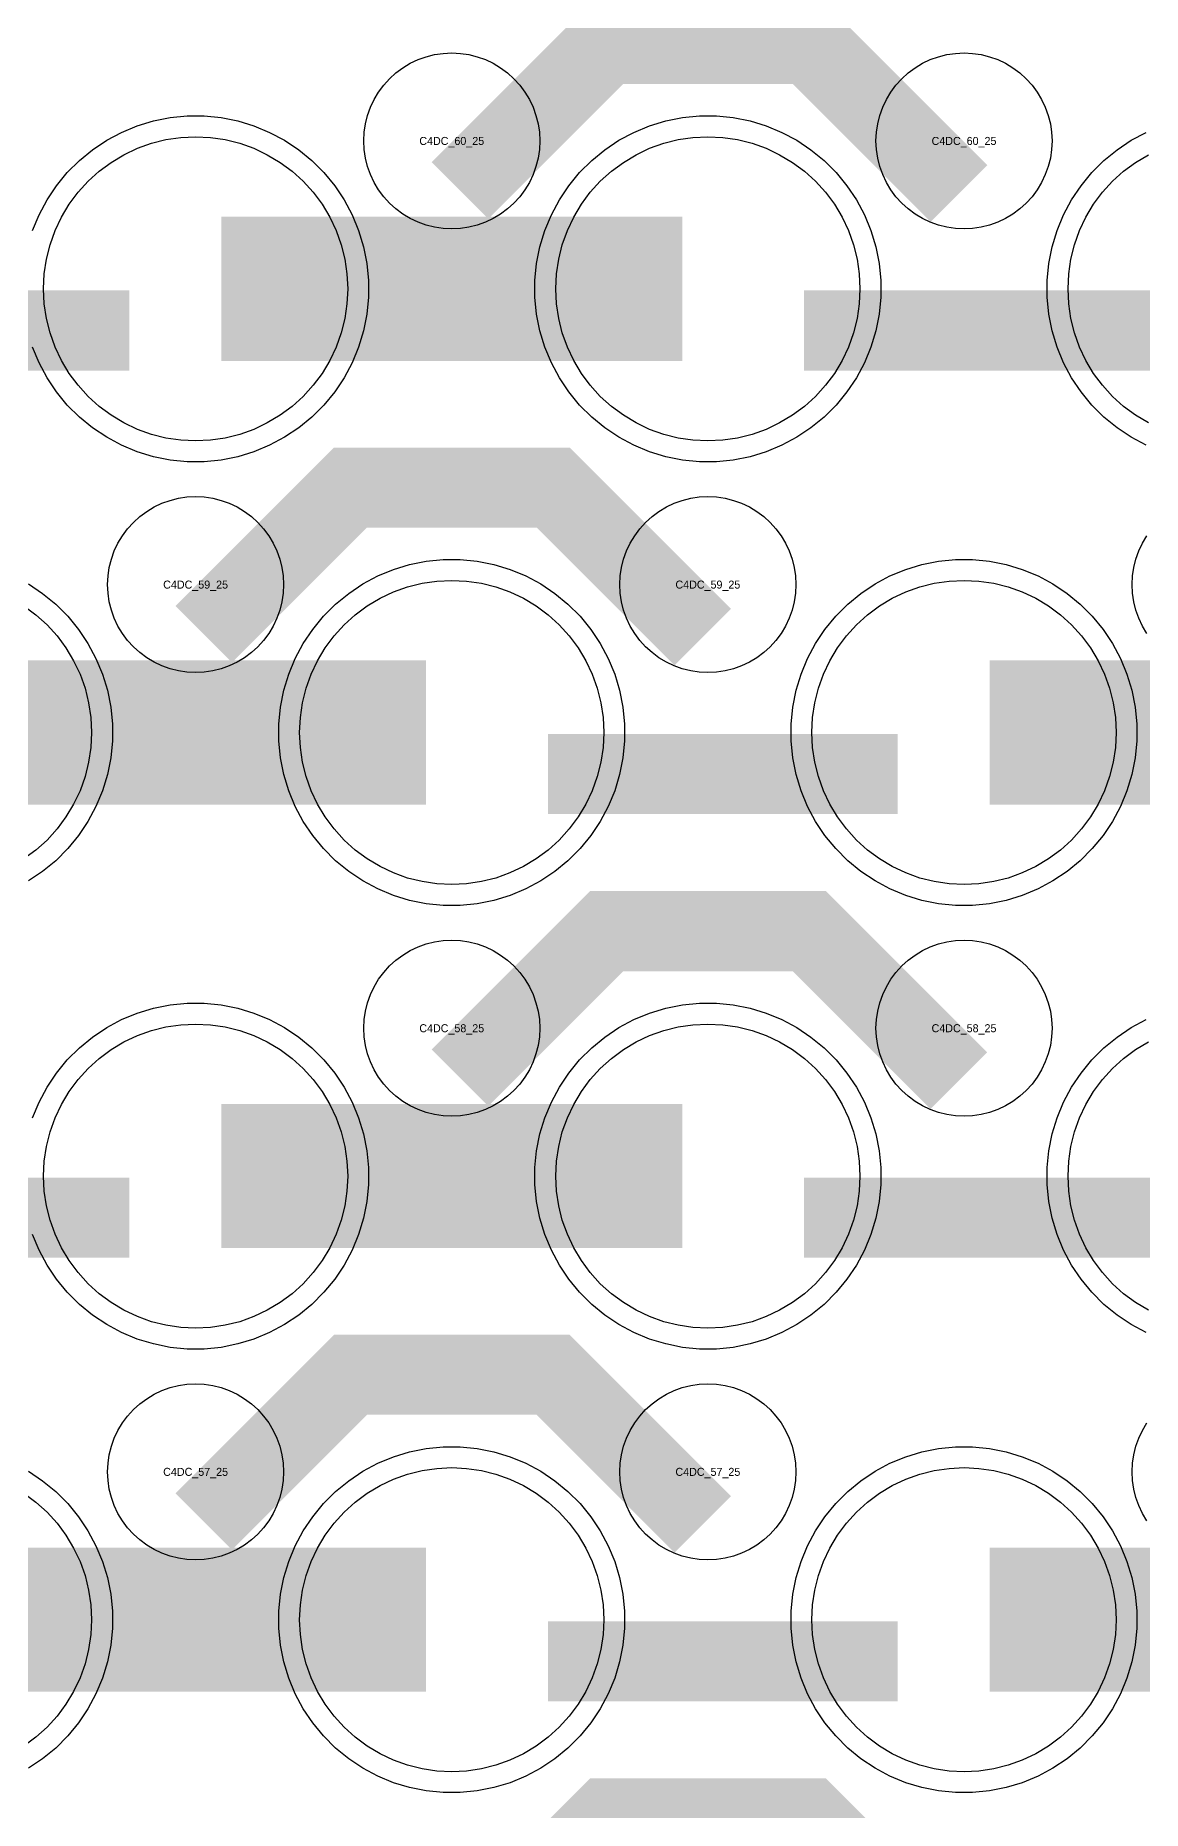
# Model space of a CAD drawing. Extents: x -11880 to 11880, y -14992 to 14992.
# Drawn here: x -4050 to -3704, y -7001 to -6447 of the extents above; entities that cross this region are included whole.
import ezdxf
from ezdxf.enums import TextEntityAlignment as Align

# ---------------------------------------------------------------- set-up
doc = ezdxf.new("R2010")
doc.units = 0
doc.header["$MEASUREMENT"] = 0
for name, color, linetype in [('GDS_775_DT_237', 138, 'CONTINUOUS'), ('RDL1_FS', 34, 'CONTINUOUS'), ('RDL_BS', 160, 'CONTINUOUS')]:
    doc.layers.add(name, color=color, linetype=linetype)

msp = doc.modelspace()

# ---------------------------------------------------------------- linework, layer by layer
at = {"layer": 'RDL1_FS', "color": 240, "true_color": 0xed1f24}
for points in [[(-4000, -6573.229), (-4004.657, -6573), (-4009.268, -6572.316), (-4013.791, -6571.184), (-4018.181, -6569.612), (-4022.395, -6567.62), (-4026.395, -6565.222), (-4030.14, -6562.444), (-4033.594, -6559.314), (-4036.724, -6555.86), (-4039.502, -6552.115), (-4041.9, -6548.115), (-4043.892, -6543.901), (-4045.464, -6539.511), (-4046.596, -6534.988), (-4047.28, -6530.377), (-4047.509, -6525.72), (-4047.28, -6521.063), (-4046.596, -6516.452), (-4045.464, -6511.929), (-4043.892, -6507.539), (-4041.9, -6503.325), (-4039.502, -6499.325), (-4036.724, -6495.58), (-4033.594, -6492.126), (-4030.14, -6488.996), (-4026.395, -6486.218), (-4022.395, -6483.82), (-4018.181, -6481.828), (-4013.791, -6480.256), (-4009.268, -6479.124), (-4004.657, -6478.44), (-4000, -6478.211), (-3995.343, -6478.44), (-3990.732, -6479.124), (-3986.209, -6480.256), (-3981.819, -6481.828), (-3977.605, -6483.82), (-3973.605, -6486.218), (-3969.86, -6488.996), (-3966.406, -6492.126), (-3963.276, -6495.58), (-3960.498, -6499.325), (-3958.1, -6503.325), (-3956.108, -6507.539), (-3954.536, -6511.929), (-3953.404, -6516.452), (-3952.72, -6521.063), (-3952.491, -6525.72), (-3952.72, -6530.377), (-3953.404, -6534.988), (-3954.536, -6539.511), (-3956.108, -6543.901), (-3958.1, -6548.115), (-3960.498, -6552.115), (-3963.276, -6555.86), (-3966.406, -6559.314), (-3969.86, -6562.444), (-3973.605, -6565.222), (-3977.605, -6567.62), (-3981.819, -6569.612), (-3986.209, -6571.184), (-3990.732, -6572.316), (-3995.343, -6573)], [(-3840, -6573.229), (-3844.657, -6573), (-3849.268, -6572.316), (-3853.791, -6571.184), (-3858.181, -6569.612), (-3862.395, -6567.62), (-3866.395, -6565.222), (-3870.14, -6562.444), (-3873.594, -6559.314), (-3876.724, -6555.86), (-3879.502, -6552.115), (-3881.9, -6548.115), (-3883.892, -6543.901), (-3885.464, -6539.511), (-3886.596, -6534.988), (-3887.28, -6530.377), (-3887.509, -6525.72), (-3887.28, -6521.063), (-3886.596, -6516.452), (-3885.464, -6511.929), (-3883.892, -6507.539), (-3881.9, -6503.325), (-3879.502, -6499.325), (-3876.724, -6495.58), (-3873.594, -6492.126), (-3870.14, -6488.996), (-3866.395, -6486.218), (-3862.395, -6483.82), (-3858.181, -6481.828), (-3853.791, -6480.256), (-3849.268, -6479.124), (-3844.657, -6478.44), (-3840, -6478.211), (-3835.343, -6478.44), (-3830.732, -6479.124), (-3826.209, -6480.256), (-3821.819, -6481.828), (-3817.605, -6483.82), (-3813.605, -6486.218), (-3809.86, -6488.996), (-3806.406, -6492.126), (-3803.276, -6495.58), (-3800.498, -6499.325), (-3798.1, -6503.325), (-3796.108, -6507.539), (-3794.536, -6511.929), (-3793.404, -6516.452), (-3792.72, -6521.063), (-3792.491, -6525.72), (-3792.72, -6530.377), (-3793.404, -6534.988), (-3794.536, -6539.511), (-3796.108, -6543.901), (-3798.1, -6548.115), (-3800.498, -6552.115), (-3803.276, -6555.86), (-3806.406, -6559.314), (-3809.86, -6562.444), (-3813.605, -6565.222), (-3817.605, -6567.62), (-3821.819, -6569.612), (-3826.209, -6571.184), (-3830.732, -6572.316), (-3835.343, -6573)], [(-3920, -6711.794), (-3924.657, -6711.565), (-3929.268, -6710.881), (-3933.791, -6709.749), (-3938.181, -6708.177), (-3942.395, -6706.185), (-3946.395, -6703.787), (-3950.14, -6701.009), (-3953.594, -6697.879), (-3956.724, -6694.425), (-3959.502, -6690.68), (-3961.9, -6686.68), (-3963.892, -6682.466), (-3965.464, -6678.076), (-3966.596, -6673.553), (-3967.28, -6668.942), (-3967.509, -6664.285), (-3967.28, -6659.628), (-3966.596, -6655.017), (-3965.464, -6650.494), (-3963.892, -6646.104), (-3961.9, -6641.89), (-3959.502, -6637.89), (-3956.724, -6634.145), (-3953.594, -6630.691), (-3950.14, -6627.561), (-3946.395, -6624.783), (-3942.395, -6622.385), (-3938.181, -6620.393), (-3933.791, -6618.821), (-3929.268, -6617.689), (-3924.657, -6617.005), (-3920, -6616.776), (-3915.343, -6617.005), (-3910.732, -6617.689), (-3906.209, -6618.821), (-3901.819, -6620.393), (-3897.605, -6622.385), (-3893.605, -6624.783), (-3889.86, -6627.561), (-3886.406, -6630.691), (-3883.276, -6634.145), (-3880.498, -6637.89), (-3878.1, -6641.89), (-3876.108, -6646.104), (-3874.536, -6650.494), (-3873.404, -6655.017), (-3872.72, -6659.628), (-3872.491, -6664.285), (-3872.72, -6668.942), (-3873.404, -6673.553), (-3874.536, -6678.076), (-3876.108, -6682.466), (-3878.1, -6686.68), (-3880.498, -6690.68), (-3883.276, -6694.425), (-3886.406, -6697.879), (-3889.86, -6701.009), (-3893.605, -6703.787), (-3897.605, -6706.185), (-3901.819, -6708.177), (-3906.209, -6709.749), (-3910.732, -6710.881), (-3915.343, -6711.565)], [(-3760, -6711.794), (-3764.657, -6711.565), (-3769.268, -6710.881), (-3773.791, -6709.749), (-3778.181, -6708.177), (-3782.395, -6706.185), (-3786.395, -6703.787), (-3790.14, -6701.009), (-3793.594, -6697.879), (-3796.724, -6694.425), (-3799.502, -6690.68), (-3801.9, -6686.68), (-3803.892, -6682.466), (-3805.464, -6678.076), (-3806.596, -6673.553), (-3807.28, -6668.942), (-3807.509, -6664.285), (-3807.28, -6659.628), (-3806.596, -6655.017), (-3805.464, -6650.494), (-3803.892, -6646.104), (-3801.9, -6641.89), (-3799.502, -6637.89), (-3796.724, -6634.145), (-3793.594, -6630.691), (-3790.14, -6627.561), (-3786.395, -6624.783), (-3782.395, -6622.385), (-3778.181, -6620.393), (-3773.791, -6618.821), (-3769.268, -6617.689), (-3764.657, -6617.005), (-3760, -6616.776), (-3755.343, -6617.005), (-3750.732, -6617.689), (-3746.209, -6618.821), (-3741.819, -6620.393), (-3737.605, -6622.385), (-3733.605, -6624.783), (-3729.86, -6627.561), (-3726.406, -6630.691), (-3723.276, -6634.145), (-3720.498, -6637.89), (-3718.1, -6641.89), (-3716.108, -6646.104), (-3714.536, -6650.494), (-3713.404, -6655.017), (-3712.72, -6659.628), (-3712.491, -6664.285), (-3712.72, -6668.942), (-3713.404, -6673.553), (-3714.536, -6678.076), (-3716.108, -6682.466), (-3718.1, -6686.68), (-3720.498, -6690.68), (-3723.276, -6694.425), (-3726.406, -6697.879), (-3729.86, -6701.009), (-3733.605, -6703.787), (-3737.605, -6706.185), (-3741.819, -6708.177), (-3746.209, -6709.749), (-3750.732, -6710.881), (-3755.343, -6711.565)]]:
    msp.add_lwpolyline(points, close=True, dxfattribs=at)
for points in [[(-3702.395, -6567.62), (-3706.395, -6565.222), (-3710.14, -6562.444), (-3713.594, -6559.314), (-3716.724, -6555.86), (-3719.502, -6552.115), (-3721.9, -6548.115), (-3723.892, -6543.901), (-3725.464, -6539.511), (-3726.596, -6534.988), (-3727.28, -6530.377), (-3727.509, -6525.72), (-3727.28, -6521.063), (-3726.596, -6516.452), (-3725.464, -6511.929), (-3723.892, -6507.539), (-3721.9, -6503.325), (-3719.502, -6499.325), (-3716.724, -6495.58), (-3713.594, -6492.126), (-3710.14, -6488.996), (-3706.395, -6486.218), (-3702.395, -6483.82)], [(-4053.605, -6624.783), (-4049.86, -6627.561), (-4046.406, -6630.691), (-4043.276, -6634.145), (-4040.498, -6637.89), (-4038.1, -6641.89), (-4036.108, -6646.104), (-4034.536, -6650.494), (-4033.404, -6655.017), (-4032.72, -6659.628), (-4032.491, -6664.285), (-4032.72, -6668.942), (-4033.404, -6673.553), (-4034.536, -6678.076), (-4036.108, -6682.466), (-4038.1, -6686.68), (-4040.498, -6690.68), (-4043.276, -6694.425), (-4046.406, -6697.879), (-4049.86, -6701.009), (-4053.605, -6703.787)]]:
    msp.add_lwpolyline(points, dxfattribs=at)
for points in [[(-3991.998, -6525.72, 45, 45, 0), (-3919.998, -6525.72, 45, 45, 0)], [(-3919.998, -6525.72, 45, 45, 0), (-3847.998, -6525.72, 45, 45, 0)], [(-4071.998, -6664.285, 45, 45, 0), (-3999.998, -6664.285, 45, 45, 0)], [(-3999.998, -6664.285, 45, 45, 0), (-3927.998, -6664.285, 45, 45, 0)], [(-3751.998, -6664.285, 45, 45, 0), (-3679.998, -6664.285, 45, 45, 0)]]:
    msp.add_lwpolyline(points, format="xyseb", dxfattribs=at)
at = {"layer": 'RDL1_FS'}
for points in [[(-4000, -6850.359), (-4004.657, -6850.13), (-4009.268, -6849.446), (-4013.791, -6848.314), (-4018.181, -6846.742), (-4022.395, -6844.75), (-4026.395, -6842.352), (-4030.14, -6839.574), (-4033.594, -6836.444), (-4036.724, -6832.99), (-4039.502, -6829.245), (-4041.9, -6825.245), (-4043.892, -6821.031), (-4045.464, -6816.641), (-4046.596, -6812.118), (-4047.28, -6807.507), (-4047.509, -6802.85), (-4047.28, -6798.193), (-4046.596, -6793.582), (-4045.464, -6789.059), (-4043.892, -6784.669), (-4041.9, -6780.455), (-4039.502, -6776.455), (-4036.724, -6772.71), (-4033.594, -6769.256), (-4030.14, -6766.126), (-4026.395, -6763.348), (-4022.395, -6760.95), (-4018.181, -6758.958), (-4013.791, -6757.386), (-4009.268, -6756.254), (-4004.657, -6755.57), (-4000, -6755.341), (-3995.343, -6755.57), (-3990.732, -6756.254), (-3986.209, -6757.386), (-3981.819, -6758.958), (-3977.605, -6760.95), (-3973.605, -6763.348), (-3969.86, -6766.126), (-3966.406, -6769.256), (-3963.276, -6772.71), (-3960.498, -6776.455), (-3958.1, -6780.455), (-3956.108, -6784.669), (-3954.536, -6789.059), (-3953.404, -6793.582), (-3952.72, -6798.193), (-3952.491, -6802.85), (-3952.72, -6807.507), (-3953.404, -6812.118), (-3954.536, -6816.641), (-3956.108, -6821.031), (-3958.1, -6825.245), (-3960.498, -6829.245), (-3963.276, -6832.99), (-3966.406, -6836.444), (-3969.86, -6839.574), (-3973.605, -6842.352), (-3977.605, -6844.75), (-3981.819, -6846.742), (-3986.209, -6848.314), (-3990.732, -6849.446), (-3995.343, -6850.13)], [(-3840, -6850.359), (-3844.657, -6850.13), (-3849.268, -6849.446), (-3853.791, -6848.314), (-3858.181, -6846.742), (-3862.395, -6844.75), (-3866.395, -6842.352), (-3870.14, -6839.574), (-3873.594, -6836.444), (-3876.724, -6832.99), (-3879.502, -6829.245), (-3881.9, -6825.245), (-3883.892, -6821.031), (-3885.464, -6816.641), (-3886.596, -6812.118), (-3887.28, -6807.507), (-3887.509, -6802.85), (-3887.28, -6798.193), (-3886.596, -6793.582), (-3885.464, -6789.059), (-3883.892, -6784.669), (-3881.9, -6780.455), (-3879.502, -6776.455), (-3876.724, -6772.71), (-3873.594, -6769.256), (-3870.14, -6766.126), (-3866.395, -6763.348), (-3862.395, -6760.95), (-3858.181, -6758.958), (-3853.791, -6757.386), (-3849.268, -6756.254), (-3844.657, -6755.57), (-3840, -6755.341), (-3835.343, -6755.57), (-3830.732, -6756.254), (-3826.209, -6757.386), (-3821.819, -6758.958), (-3817.605, -6760.95), (-3813.605, -6763.348), (-3809.86, -6766.126), (-3806.406, -6769.256), (-3803.276, -6772.71), (-3800.498, -6776.455), (-3798.1, -6780.455), (-3796.108, -6784.669), (-3794.536, -6789.059), (-3793.404, -6793.582), (-3792.72, -6798.193), (-3792.491, -6802.85), (-3792.72, -6807.507), (-3793.404, -6812.118), (-3794.536, -6816.641), (-3796.108, -6821.031), (-3798.1, -6825.245), (-3800.498, -6829.245), (-3803.276, -6832.99), (-3806.406, -6836.444), (-3809.86, -6839.574), (-3813.605, -6842.352), (-3817.605, -6844.75), (-3821.819, -6846.742), (-3826.209, -6848.314), (-3830.732, -6849.446), (-3835.343, -6850.13)], [(-3920, -6988.919), (-3924.657, -6988.69), (-3929.268, -6988.006), (-3933.791, -6986.874), (-3938.181, -6985.302), (-3942.395, -6983.31), (-3946.395, -6980.912), (-3950.14, -6978.134), (-3953.594, -6975.004), (-3956.724, -6971.55), (-3959.502, -6967.805), (-3961.9, -6963.805), (-3963.892, -6959.591), (-3965.464, -6955.201), (-3966.596, -6950.678), (-3967.28, -6946.067), (-3967.509, -6941.41), (-3967.28, -6936.753), (-3966.596, -6932.142), (-3965.464, -6927.619), (-3963.892, -6923.229), (-3961.9, -6919.015), (-3959.502, -6915.015), (-3956.724, -6911.27), (-3953.594, -6907.816), (-3950.14, -6904.686), (-3946.395, -6901.908), (-3942.395, -6899.51), (-3938.181, -6897.518), (-3933.791, -6895.946), (-3929.268, -6894.814), (-3924.657, -6894.13), (-3920, -6893.901), (-3915.343, -6894.13), (-3910.732, -6894.814), (-3906.209, -6895.946), (-3901.819, -6897.518), (-3897.605, -6899.51), (-3893.605, -6901.908), (-3889.86, -6904.686), (-3886.406, -6907.816), (-3883.276, -6911.27), (-3880.498, -6915.015), (-3878.1, -6919.015), (-3876.108, -6923.229), (-3874.536, -6927.619), (-3873.404, -6932.142), (-3872.72, -6936.753), (-3872.491, -6941.41), (-3872.72, -6946.067), (-3873.404, -6950.678), (-3874.536, -6955.201), (-3876.108, -6959.591), (-3878.1, -6963.805), (-3880.498, -6967.805), (-3883.276, -6971.55), (-3886.406, -6975.004), (-3889.86, -6978.134), (-3893.605, -6980.912), (-3897.605, -6983.31), (-3901.819, -6985.302), (-3906.209, -6986.874), (-3910.732, -6988.006), (-3915.343, -6988.69)], [(-3760, -6988.919), (-3764.657, -6988.69), (-3769.268, -6988.006), (-3773.791, -6986.874), (-3778.181, -6985.302), (-3782.395, -6983.31), (-3786.395, -6980.912), (-3790.14, -6978.134), (-3793.594, -6975.004), (-3796.724, -6971.55), (-3799.502, -6967.805), (-3801.9, -6963.805), (-3803.892, -6959.591), (-3805.464, -6955.201), (-3806.596, -6950.678), (-3807.28, -6946.067), (-3807.509, -6941.41), (-3807.28, -6936.753), (-3806.596, -6932.142), (-3805.464, -6927.619), (-3803.892, -6923.229), (-3801.9, -6919.015), (-3799.502, -6915.015), (-3796.724, -6911.27), (-3793.594, -6907.816), (-3790.14, -6904.686), (-3786.395, -6901.908), (-3782.395, -6899.51), (-3778.181, -6897.518), (-3773.791, -6895.946), (-3769.268, -6894.814), (-3764.657, -6894.13), (-3760, -6893.901), (-3755.343, -6894.13), (-3750.732, -6894.814), (-3746.209, -6895.946), (-3741.819, -6897.518), (-3737.605, -6899.51), (-3733.605, -6901.908), (-3729.86, -6904.686), (-3726.406, -6907.816), (-3723.276, -6911.27), (-3720.498, -6915.015), (-3718.1, -6919.015), (-3716.108, -6923.229), (-3714.536, -6927.619), (-3713.404, -6932.142), (-3712.72, -6936.753), (-3712.491, -6941.41), (-3712.72, -6946.067), (-3713.404, -6950.678), (-3714.536, -6955.201), (-3716.108, -6959.591), (-3718.1, -6963.805), (-3720.498, -6967.805), (-3723.276, -6971.55), (-3726.406, -6975.004), (-3729.86, -6978.134), (-3733.605, -6980.912), (-3737.605, -6983.31), (-3741.819, -6985.302), (-3746.209, -6986.874), (-3750.732, -6988.006), (-3755.343, -6988.69)]]:
    msp.add_lwpolyline(points, close=True, dxfattribs=at)
for points in [[(-3702.395, -6844.75), (-3706.395, -6842.352), (-3710.14, -6839.574), (-3713.594, -6836.444), (-3716.724, -6832.99), (-3719.502, -6829.245), (-3721.9, -6825.245), (-3723.892, -6821.031), (-3725.464, -6816.641), (-3726.596, -6812.118), (-3727.28, -6807.507), (-3727.509, -6802.85), (-3727.28, -6798.193), (-3726.596, -6793.582), (-3725.464, -6789.059), (-3723.892, -6784.669), (-3721.9, -6780.455), (-3719.502, -6776.455), (-3716.724, -6772.71), (-3713.594, -6769.256), (-3710.14, -6766.126), (-3706.395, -6763.348), (-3702.395, -6760.95)], [(-4053.605, -6901.908), (-4049.86, -6904.686), (-4046.406, -6907.816), (-4043.276, -6911.27), (-4040.498, -6915.015), (-4038.1, -6919.015), (-4036.108, -6923.229), (-4034.536, -6927.619), (-4033.404, -6932.142), (-4032.72, -6936.753), (-4032.491, -6941.41), (-4032.72, -6946.067), (-4033.404, -6950.678), (-4034.536, -6955.201), (-4036.108, -6959.591), (-4038.1, -6963.805), (-4040.498, -6967.805), (-4043.276, -6971.55), (-4046.406, -6975.004), (-4049.86, -6978.134), (-4053.605, -6980.912)]]:
    msp.add_lwpolyline(points, dxfattribs=at)
for points in [[(-3991.998, -6802.85, 45, 45, 0), (-3919.998, -6802.85, 45, 45, 0)], [(-3919.998, -6802.85, 45, 45, 0), (-3847.998, -6802.85, 45, 45, 0)], [(-4071.998, -6941.41, 45, 45, 0), (-3999.998, -6941.41, 45, 45, 0)], [(-3999.998, -6941.41, 45, 45, 0), (-3927.998, -6941.41, 45, 45, 0)], [(-3751.998, -6941.41, 45, 45, 0), (-3679.998, -6941.41, 45, 45, 0)]]:
    msp.add_lwpolyline(points, format="xyseb", dxfattribs=at)
at = {"layer": 'RDL_BS'}
for points in [[(-3917.438, -6495.034, 25, 25, 0), (-3871.623, -6449.219, 25, 25, 0), (-3838.07, -6449.219, 25, 25, 0)], [(-3761.599, -6495.933, 25, 25, 0), (-3808.313, -6449.219, 25, 25, 0), (-3838.071, -6449.219, 25, 25, 0)], [(-3997.438, -6633.599, 25, 25, 0), (-3951.623, -6587.784, 25, 25, 0), (-3918.07, -6587.784, 25, 25, 0)], [(-3841.599, -6634.498, 25, 25, 0), (-3888.313, -6587.784, 25, 25, 0), (-3918.071, -6587.784, 25, 25, 0)], [(-3917.438, -6772.164, 25, 25, 0), (-3871.623, -6726.349, 25, 25, 0), (-3838.07, -6726.349, 25, 25, 0)], [(-3761.599, -6773.063, 25, 25, 0), (-3808.313, -6726.349, 25, 25, 0), (-3838.071, -6726.349, 25, 25, 0)], [(-4129.984, -6815.863, 25, 25, 0), (-4020.719, -6815.863, 25, 25, 0)], [(-3809.984, -6815.863, 25, 25, 0), (-3700.719, -6815.863, 25, 25, 0)], [(-3997.438, -6910.724, 25, 25, 0), (-3951.623, -6864.909, 25, 25, 0), (-3918.07, -6864.909, 25, 25, 0)], [(-3841.599, -6911.623, 25, 25, 0), (-3888.313, -6864.909, 25, 25, 0), (-3918.071, -6864.909, 25, 25, 0)], [(-3889.984, -6954.423, 25, 25, 0), (-3780.719, -6954.423, 25, 25, 0)], [(-3917.438, -7049.289, 25, 25, 0), (-3871.623, -7003.474, 25, 25, 0), (-3838.07, -7003.474, 25, 25, 0)], [(-3761.599, -7050.188, 25, 25, 0), (-3808.313, -7003.474, 25, 25, 0), (-3838.071, -7003.474, 25, 25, 0)]]:
    msp.add_lwpolyline(points, format="xyseb", dxfattribs=at)
for points in [[(-3920, -6507.026), (-3922.693, -6506.894), (-3925.365, -6506.498), (-3927.984, -6505.841), (-3930.519, -6504.934), (-3932.956, -6503.782), (-3935.28, -6502.389), (-3937.443, -6500.786), (-3939.442, -6498.974), (-3941.254, -6496.975), (-3942.857, -6494.812), (-3944.25, -6492.488), (-3945.402, -6490.051), (-3946.309, -6487.516), (-3946.966, -6484.897), (-3947.362, -6482.225), (-3947.494, -6479.532), (-3947.362, -6476.839), (-3946.966, -6474.167), (-3946.309, -6471.548), (-3945.402, -6469.013), (-3944.25, -6466.576), (-3942.857, -6464.252), (-3941.254, -6462.089), (-3939.442, -6460.09), (-3937.443, -6458.278), (-3935.28, -6456.675), (-3932.956, -6455.282), (-3930.519, -6454.13), (-3927.984, -6453.223), (-3925.365, -6452.566), (-3922.693, -6452.17), (-3920, -6452.038), (-3917.307, -6452.17), (-3914.635, -6452.566), (-3912.016, -6453.223), (-3909.481, -6454.13), (-3907.044, -6455.282), (-3904.72, -6456.675), (-3902.557, -6458.278), (-3900.558, -6460.09), (-3898.746, -6462.089), (-3897.143, -6464.252), (-3895.75, -6466.576), (-3894.598, -6469.013), (-3893.691, -6471.548), (-3893.034, -6474.167), (-3892.638, -6476.839), (-3892.506, -6479.532), (-3892.638, -6482.225), (-3893.034, -6484.897), (-3893.691, -6487.516), (-3894.598, -6490.051), (-3895.75, -6492.488), (-3897.143, -6494.812), (-3898.746, -6496.975), (-3900.558, -6498.974), (-3902.557, -6500.786), (-3904.72, -6502.389), (-3907.044, -6503.782), (-3909.481, -6504.934), (-3912.016, -6505.841), (-3914.635, -6506.498), (-3917.307, -6506.894)], [(-3760, -6507.026), (-3762.693, -6506.894), (-3765.365, -6506.498), (-3767.984, -6505.841), (-3770.519, -6504.934), (-3772.956, -6503.782), (-3775.28, -6502.389), (-3777.443, -6500.786), (-3779.442, -6498.974), (-3781.254, -6496.975), (-3782.857, -6494.812), (-3784.25, -6492.488), (-3785.402, -6490.051), (-3786.309, -6487.516), (-3786.966, -6484.897), (-3787.362, -6482.225), (-3787.494, -6479.532), (-3787.362, -6476.839), (-3786.966, -6474.167), (-3786.309, -6471.548), (-3785.402, -6469.013), (-3784.25, -6466.576), (-3782.857, -6464.252), (-3781.254, -6462.089), (-3779.442, -6460.09), (-3777.443, -6458.278), (-3775.28, -6456.675), (-3772.956, -6455.282), (-3770.519, -6454.13), (-3767.984, -6453.223), (-3765.365, -6452.566), (-3762.693, -6452.17), (-3760, -6452.038), (-3757.307, -6452.17), (-3754.635, -6452.566), (-3752.016, -6453.223), (-3749.481, -6454.13), (-3747.044, -6455.282), (-3744.72, -6456.675), (-3742.557, -6458.278), (-3740.558, -6460.09), (-3738.746, -6462.089), (-3737.143, -6464.252), (-3735.75, -6466.576), (-3734.598, -6469.013), (-3733.691, -6471.548), (-3733.034, -6474.167), (-3732.638, -6476.839), (-3732.506, -6479.532), (-3732.638, -6482.225), (-3733.034, -6484.897), (-3733.691, -6487.516), (-3734.598, -6490.051), (-3735.75, -6492.488), (-3737.143, -6494.812), (-3738.746, -6496.975), (-3740.558, -6498.974), (-3742.557, -6500.786), (-3744.72, -6502.389), (-3747.044, -6503.782), (-3749.481, -6504.934), (-3752.016, -6505.841), (-3754.635, -6506.498), (-3757.307, -6506.894)], [(-4000, -6645.591), (-4002.693, -6645.459), (-4005.365, -6645.063), (-4007.984, -6644.406), (-4010.519, -6643.499), (-4012.956, -6642.347), (-4015.28, -6640.954), (-4017.443, -6639.351), (-4019.442, -6637.539), (-4021.254, -6635.54), (-4022.857, -6633.377), (-4024.25, -6631.053), (-4025.402, -6628.616), (-4026.309, -6626.081), (-4026.966, -6623.462), (-4027.362, -6620.79), (-4027.494, -6618.097), (-4027.362, -6615.404), (-4026.966, -6612.732), (-4026.309, -6610.113), (-4025.402, -6607.578), (-4024.25, -6605.141), (-4022.857, -6602.817), (-4021.254, -6600.654), (-4019.442, -6598.655), (-4017.443, -6596.843), (-4015.28, -6595.24), (-4012.956, -6593.847), (-4010.519, -6592.695), (-4007.984, -6591.788), (-4005.365, -6591.131), (-4002.693, -6590.735), (-4000, -6590.603), (-3997.307, -6590.735), (-3994.635, -6591.131), (-3992.016, -6591.788), (-3989.481, -6592.695), (-3987.044, -6593.847), (-3984.72, -6595.24), (-3982.557, -6596.843), (-3980.558, -6598.655), (-3978.746, -6600.654), (-3977.143, -6602.817), (-3975.75, -6605.141), (-3974.598, -6607.578), (-3973.691, -6610.113), (-3973.034, -6612.732), (-3972.638, -6615.404), (-3972.506, -6618.097), (-3972.638, -6620.79), (-3973.034, -6623.462), (-3973.691, -6626.081), (-3974.598, -6628.616), (-3975.75, -6631.053), (-3977.143, -6633.377), (-3978.746, -6635.54), (-3980.558, -6637.539), (-3982.557, -6639.351), (-3984.72, -6640.954), (-3987.044, -6642.347), (-3989.481, -6643.499), (-3992.016, -6644.406), (-3994.635, -6645.063), (-3997.307, -6645.459)], [(-3840, -6645.591), (-3842.693, -6645.459), (-3845.365, -6645.063), (-3847.984, -6644.406), (-3850.519, -6643.499), (-3852.956, -6642.347), (-3855.28, -6640.954), (-3857.443, -6639.351), (-3859.442, -6637.539), (-3861.254, -6635.54), (-3862.857, -6633.377), (-3864.25, -6631.053), (-3865.402, -6628.616), (-3866.309, -6626.081), (-3866.966, -6623.462), (-3867.362, -6620.79), (-3867.494, -6618.097), (-3867.362, -6615.404), (-3866.966, -6612.732), (-3866.309, -6610.113), (-3865.402, -6607.578), (-3864.25, -6605.141), (-3862.857, -6602.817), (-3861.254, -6600.654), (-3859.442, -6598.655), (-3857.443, -6596.843), (-3855.28, -6595.24), (-3852.956, -6593.847), (-3850.519, -6592.695), (-3847.984, -6591.788), (-3845.365, -6591.131), (-3842.693, -6590.735), (-3840, -6590.603), (-3837.307, -6590.735), (-3834.635, -6591.131), (-3832.016, -6591.788), (-3829.481, -6592.695), (-3827.044, -6593.847), (-3824.72, -6595.24), (-3822.557, -6596.843), (-3820.558, -6598.655), (-3818.746, -6600.654), (-3817.143, -6602.817), (-3815.75, -6605.141), (-3814.598, -6607.578), (-3813.691, -6610.113), (-3813.034, -6612.732), (-3812.638, -6615.404), (-3812.506, -6618.097), (-3812.638, -6620.79), (-3813.034, -6623.462), (-3813.691, -6626.081), (-3814.598, -6628.616), (-3815.75, -6631.053), (-3817.143, -6633.377), (-3818.746, -6635.54), (-3820.558, -6637.539), (-3822.557, -6639.351), (-3824.72, -6640.954), (-3827.044, -6642.347), (-3829.481, -6643.499), (-3832.016, -6644.406), (-3834.635, -6645.063), (-3837.307, -6645.459)], [(-3920, -6784.156), (-3922.693, -6784.024), (-3925.365, -6783.628), (-3927.984, -6782.971), (-3930.519, -6782.064), (-3932.956, -6780.912), (-3935.28, -6779.519), (-3937.443, -6777.916), (-3939.442, -6776.104), (-3941.254, -6774.105), (-3942.857, -6771.942), (-3944.25, -6769.618), (-3945.402, -6767.181), (-3946.309, -6764.646), (-3946.966, -6762.027), (-3947.362, -6759.355), (-3947.494, -6756.662), (-3947.362, -6753.969), (-3946.966, -6751.297), (-3946.309, -6748.678), (-3945.402, -6746.143), (-3944.25, -6743.706), (-3942.857, -6741.382), (-3941.254, -6739.219), (-3939.442, -6737.22), (-3937.443, -6735.408), (-3935.28, -6733.805), (-3932.956, -6732.412), (-3930.519, -6731.26), (-3927.984, -6730.353), (-3925.365, -6729.696), (-3922.693, -6729.3), (-3920, -6729.168), (-3917.307, -6729.3), (-3914.635, -6729.696), (-3912.016, -6730.353), (-3909.481, -6731.26), (-3907.044, -6732.412), (-3904.72, -6733.805), (-3902.557, -6735.408), (-3900.558, -6737.22), (-3898.746, -6739.219), (-3897.143, -6741.382), (-3895.75, -6743.706), (-3894.598, -6746.143), (-3893.691, -6748.678), (-3893.034, -6751.297), (-3892.638, -6753.969), (-3892.506, -6756.662), (-3892.638, -6759.355), (-3893.034, -6762.027), (-3893.691, -6764.646), (-3894.598, -6767.181), (-3895.75, -6769.618), (-3897.143, -6771.942), (-3898.746, -6774.105), (-3900.558, -6776.104), (-3902.557, -6777.916), (-3904.72, -6779.519), (-3907.044, -6780.912), (-3909.481, -6782.064), (-3912.016, -6782.971), (-3914.635, -6783.628), (-3917.307, -6784.024)], [(-3760, -6784.156), (-3762.693, -6784.024), (-3765.365, -6783.628), (-3767.984, -6782.971), (-3770.519, -6782.064), (-3772.956, -6780.912), (-3775.28, -6779.519), (-3777.443, -6777.916), (-3779.442, -6776.104), (-3781.254, -6774.105), (-3782.857, -6771.942), (-3784.25, -6769.618), (-3785.402, -6767.181), (-3786.309, -6764.646), (-3786.966, -6762.027), (-3787.362, -6759.355), (-3787.494, -6756.662), (-3787.362, -6753.969), (-3786.966, -6751.297), (-3786.309, -6748.678), (-3785.402, -6746.143), (-3784.25, -6743.706), (-3782.857, -6741.382), (-3781.254, -6739.219), (-3779.442, -6737.22), (-3777.443, -6735.408), (-3775.28, -6733.805), (-3772.956, -6732.412), (-3770.519, -6731.26), (-3767.984, -6730.353), (-3765.365, -6729.696), (-3762.693, -6729.3), (-3760, -6729.168), (-3757.307, -6729.3), (-3754.635, -6729.696), (-3752.016, -6730.353), (-3749.481, -6731.26), (-3747.044, -6732.412), (-3744.72, -6733.805), (-3742.557, -6735.408), (-3740.558, -6737.22), (-3738.746, -6739.219), (-3737.143, -6741.382), (-3735.75, -6743.706), (-3734.598, -6746.143), (-3733.691, -6748.678), (-3733.034, -6751.297), (-3732.638, -6753.969), (-3732.506, -6756.662), (-3732.638, -6759.355), (-3733.034, -6762.027), (-3733.691, -6764.646), (-3734.598, -6767.181), (-3735.75, -6769.618), (-3737.143, -6771.942), (-3738.746, -6774.105), (-3740.558, -6776.104), (-3742.557, -6777.916), (-3744.72, -6779.519), (-3747.044, -6780.912), (-3749.481, -6782.064), (-3752.016, -6782.971), (-3754.635, -6783.628), (-3757.307, -6784.024)], [(-3842.644, -6856.85), (-3847.938, -6856.333), (-3853.165, -6855.287), (-3858.205, -6853.756), (-3863.115, -6851.725), (-3867.777, -6849.233), (-3872.191, -6846.286), (-3876.292, -6842.924), (-3880.074, -6839.142), (-3883.436, -6835.041), (-3886.383, -6830.627), (-3888.875, -6825.965), (-3890.906, -6821.055), (-3892.437, -6816.015), (-3893.483, -6810.788), (-3894, -6805.494), (-3894, -6800.206), (-3893.483, -6794.912), (-3892.437, -6789.685), (-3890.906, -6784.645), (-3888.875, -6779.735), (-3886.383, -6775.073), (-3883.436, -6770.659), (-3880.074, -6766.558), (-3876.292, -6762.776), (-3872.191, -6759.414), (-3867.777, -6756.467), (-3863.115, -6753.975), (-3858.205, -6751.944), (-3853.165, -6750.413), (-3847.938, -6749.367), (-3842.644, -6748.85), (-3837.356, -6748.85), (-3832.062, -6749.367), (-3826.835, -6750.413), (-3821.795, -6751.944), (-3816.885, -6753.975), (-3812.223, -6756.467), (-3807.809, -6759.414), (-3803.708, -6762.776), (-3799.926, -6766.558), (-3796.564, -6770.659), (-3793.617, -6775.073), (-3791.125, -6779.735), (-3789.094, -6784.645), (-3787.563, -6789.685), (-3786.517, -6794.912), (-3786, -6800.206), (-3786, -6805.494), (-3786.517, -6810.788), (-3787.563, -6816.015), (-3789.094, -6821.055), (-3791.125, -6825.965), (-3793.617, -6830.627), (-3796.564, -6835.041), (-3799.926, -6839.142), (-3803.708, -6842.924), (-3807.809, -6846.286), (-3812.223, -6849.233), (-3816.885, -6851.725), (-3821.795, -6853.756), (-3826.835, -6855.287), (-3832.062, -6856.333), (-3837.356, -6856.85)], [(-4000, -6922.716), (-4002.693, -6922.584), (-4005.365, -6922.188), (-4007.984, -6921.531), (-4010.519, -6920.624), (-4012.956, -6919.472), (-4015.28, -6918.079), (-4017.443, -6916.476), (-4019.442, -6914.664), (-4021.254, -6912.665), (-4022.857, -6910.502), (-4024.25, -6908.178), (-4025.402, -6905.741), (-4026.309, -6903.206), (-4026.966, -6900.587), (-4027.362, -6897.915), (-4027.494, -6895.222), (-4027.362, -6892.529), (-4026.966, -6889.857), (-4026.309, -6887.238), (-4025.402, -6884.703), (-4024.25, -6882.266), (-4022.857, -6879.942), (-4021.254, -6877.779), (-4019.442, -6875.78), (-4017.443, -6873.968), (-4015.28, -6872.365), (-4012.956, -6870.972), (-4010.519, -6869.82), (-4007.984, -6868.913), (-4005.365, -6868.256), (-4002.693, -6867.86), (-4000, -6867.728), (-3997.307, -6867.86), (-3994.635, -6868.256), (-3992.016, -6868.913), (-3989.481, -6869.82), (-3987.044, -6870.972), (-3984.72, -6872.365), (-3982.557, -6873.968), (-3980.558, -6875.78), (-3978.746, -6877.779), (-3977.143, -6879.942), (-3975.75, -6882.266), (-3974.598, -6884.703), (-3973.691, -6887.238), (-3973.034, -6889.857), (-3972.638, -6892.529), (-3972.506, -6895.222), (-3972.638, -6897.915), (-3973.034, -6900.587), (-3973.691, -6903.206), (-3974.598, -6905.741), (-3975.75, -6908.178), (-3977.143, -6910.502), (-3978.746, -6912.665), (-3980.558, -6914.664), (-3982.557, -6916.476), (-3984.72, -6918.079), (-3987.044, -6919.472), (-3989.481, -6920.624), (-3992.016, -6921.531), (-3994.635, -6922.188), (-3997.307, -6922.584)], [(-3840, -6922.716), (-3842.693, -6922.584), (-3845.365, -6922.188), (-3847.984, -6921.531), (-3850.519, -6920.624), (-3852.956, -6919.472), (-3855.28, -6918.079), (-3857.443, -6916.476), (-3859.442, -6914.664), (-3861.254, -6912.665), (-3862.857, -6910.502), (-3864.25, -6908.178), (-3865.402, -6905.741), (-3866.309, -6903.206), (-3866.966, -6900.587), (-3867.362, -6897.915), (-3867.494, -6895.222), (-3867.362, -6892.529), (-3866.966, -6889.857), (-3866.309, -6887.238), (-3865.402, -6884.703), (-3864.25, -6882.266), (-3862.857, -6879.942), (-3861.254, -6877.779), (-3859.442, -6875.78), (-3857.443, -6873.968), (-3855.28, -6872.365), (-3852.956, -6870.972), (-3850.519, -6869.82), (-3847.984, -6868.913), (-3845.365, -6868.256), (-3842.693, -6867.86), (-3840, -6867.728), (-3837.307, -6867.86), (-3834.635, -6868.256), (-3832.016, -6868.913), (-3829.481, -6869.82), (-3827.044, -6870.972), (-3824.72, -6872.365), (-3822.557, -6873.968), (-3820.558, -6875.78), (-3818.746, -6877.779), (-3817.143, -6879.942), (-3815.75, -6882.266), (-3814.598, -6884.703), (-3813.691, -6887.238), (-3813.034, -6889.857), (-3812.638, -6892.529), (-3812.506, -6895.222), (-3812.638, -6897.915), (-3813.034, -6900.587), (-3813.691, -6903.206), (-3814.598, -6905.741), (-3815.75, -6908.178), (-3817.143, -6910.502), (-3818.746, -6912.665), (-3820.558, -6914.664), (-3822.557, -6916.476), (-3824.72, -6918.079), (-3827.044, -6919.472), (-3829.481, -6920.624), (-3832.016, -6921.531), (-3834.635, -6922.188), (-3837.307, -6922.584)], [(-3922.644, -6995.41), (-3927.938, -6994.893), (-3933.165, -6993.847), (-3938.205, -6992.316), (-3943.115, -6990.285), (-3947.777, -6987.793), (-3952.191, -6984.846), (-3956.292, -6981.484), (-3960.074, -6977.702), (-3963.436, -6973.601), (-3966.383, -6969.187), (-3968.875, -6964.525), (-3970.906, -6959.615), (-3972.437, -6954.575), (-3973.483, -6949.348), (-3974, -6944.054), (-3974, -6938.766), (-3973.483, -6933.472), (-3972.437, -6928.245), (-3970.906, -6923.205), (-3968.875, -6918.295), (-3966.383, -6913.633), (-3963.436, -6909.219), (-3960.074, -6905.118), (-3956.292, -6901.336), (-3952.191, -6897.974), (-3947.777, -6895.027), (-3943.115, -6892.535), (-3938.205, -6890.504), (-3933.165, -6888.973), (-3927.938, -6887.927), (-3922.644, -6887.41), (-3917.356, -6887.41), (-3912.062, -6887.927), (-3906.835, -6888.973), (-3901.795, -6890.504), (-3896.885, -6892.535), (-3892.223, -6895.027), (-3887.809, -6897.974), (-3883.708, -6901.336), (-3879.926, -6905.118), (-3876.564, -6909.219), (-3873.617, -6913.633), (-3871.125, -6918.295), (-3869.094, -6923.205), (-3867.563, -6928.245), (-3866.517, -6933.472), (-3866, -6938.766), (-3866, -6944.054), (-3866.517, -6949.348), (-3867.563, -6954.575), (-3869.094, -6959.615), (-3871.125, -6964.525), (-3873.617, -6969.187), (-3876.564, -6973.601), (-3879.926, -6977.702), (-3883.708, -6981.484), (-3887.809, -6984.846), (-3892.223, -6987.793), (-3896.885, -6990.285), (-3901.795, -6992.316), (-3906.835, -6993.847), (-3912.062, -6994.893), (-3917.356, -6995.41)], [(-3762.644, -6995.41), (-3767.938, -6994.893), (-3773.165, -6993.847), (-3778.205, -6992.316), (-3783.115, -6990.285), (-3787.777, -6987.793), (-3792.191, -6984.846), (-3796.292, -6981.484), (-3800.074, -6977.702), (-3803.436, -6973.601), (-3806.383, -6969.187), (-3808.875, -6964.525), (-3810.906, -6959.615), (-3812.437, -6954.575), (-3813.483, -6949.348), (-3814, -6944.054), (-3814, -6938.766), (-3813.483, -6933.472), (-3812.437, -6928.245), (-3810.906, -6923.205), (-3808.875, -6918.295), (-3806.383, -6913.633), (-3803.436, -6909.219), (-3800.074, -6905.118), (-3796.292, -6901.336), (-3792.191, -6897.974), (-3787.777, -6895.027), (-3783.115, -6892.535), (-3778.205, -6890.504), (-3773.165, -6888.973), (-3767.938, -6887.927), (-3762.644, -6887.41), (-3757.356, -6887.41), (-3752.062, -6887.927), (-3746.835, -6888.973), (-3741.795, -6890.504), (-3736.885, -6892.535), (-3732.223, -6895.027), (-3727.809, -6897.974), (-3723.708, -6901.336), (-3719.926, -6905.118), (-3716.564, -6909.219), (-3713.617, -6913.633), (-3711.125, -6918.295), (-3709.094, -6923.205), (-3707.563, -6928.245), (-3706.517, -6933.472), (-3706, -6938.766), (-3706, -6944.054), (-3706.517, -6949.348), (-3707.563, -6954.575), (-3709.094, -6959.615), (-3711.125, -6964.525), (-3713.617, -6969.187), (-3716.564, -6973.601), (-3719.926, -6977.702), (-3723.708, -6981.484), (-3727.809, -6984.846), (-3732.223, -6987.793), (-3736.885, -6990.285), (-3741.795, -6992.316), (-3746.835, -6993.847), (-3752.062, -6994.893), (-3757.356, -6995.41)]]:
    msp.add_lwpolyline(points, close=True, dxfattribs=at)
at = {"layer": 'RDL_BS', "color": 240, "true_color": 0xed1f24}
for points in [[(-4050.906, -6507.515), (-4048.875, -6502.605), (-4046.383, -6497.943), (-4043.436, -6493.529), (-4040.074, -6489.428), (-4036.292, -6485.646), (-4032.191, -6482.284), (-4027.777, -6479.337), (-4023.115, -6476.845), (-4018.205, -6474.814), (-4013.165, -6473.283), (-4007.938, -6472.237), (-4002.644, -6471.72), (-3997.356, -6471.72), (-3992.062, -6472.237), (-3986.835, -6473.283), (-3981.795, -6474.814), (-3976.885, -6476.845), (-3972.223, -6479.337), (-3967.809, -6482.284), (-3963.708, -6485.646), (-3959.926, -6489.428), (-3956.564, -6493.529), (-3953.617, -6497.943), (-3951.125, -6502.605), (-3949.094, -6507.515), (-3947.563, -6512.555), (-3946.517, -6517.782), (-3946, -6523.076), (-3946, -6528.364), (-3946.517, -6533.658), (-3947.563, -6538.885), (-3949.094, -6543.925), (-3951.125, -6548.835), (-3953.617, -6553.497), (-3956.564, -6557.911), (-3959.926, -6562.012), (-3963.708, -6565.794), (-3967.809, -6569.156), (-3972.223, -6572.103), (-3976.885, -6574.595), (-3981.795, -6576.626), (-3986.835, -6578.157), (-3992.062, -6579.203), (-3997.356, -6579.72), (-4002.644, -6579.72), (-4007.938, -6579.203), (-4013.165, -6578.157), (-4018.205, -6576.626), (-4023.115, -6574.595), (-4027.777, -6572.103), (-4032.191, -6569.156), (-4036.292, -6565.794), (-4040.074, -6562.012), (-4043.436, -6557.911), (-4046.383, -6553.497), (-4048.875, -6548.835), (-4050.906, -6543.925)], [(-3703.115, -6574.595), (-3707.777, -6572.103), (-3712.191, -6569.156), (-3716.292, -6565.794), (-3720.074, -6562.012), (-3723.436, -6557.911), (-3726.383, -6553.497), (-3728.875, -6548.835), (-3730.906, -6543.925), (-3732.437, -6538.885), (-3733.483, -6533.658), (-3734, -6528.364), (-3734, -6523.076), (-3733.483, -6517.782), (-3732.437, -6512.555), (-3730.906, -6507.515), (-3728.875, -6502.605), (-3726.383, -6497.943), (-3723.436, -6493.529), (-3720.074, -6489.428), (-3716.292, -6485.646), (-3712.191, -6482.284), (-3707.777, -6479.337), (-3703.115, -6476.845)], [(-4052.223, -6617.902), (-4047.809, -6620.849), (-4043.708, -6624.211), (-4039.926, -6627.993), (-4036.564, -6632.094), (-4033.617, -6636.508), (-4031.125, -6641.17), (-4029.094, -6646.08), (-4027.563, -6651.12), (-4026.517, -6656.347), (-4026, -6661.641), (-4026, -6666.929), (-4026.517, -6672.223), (-4027.563, -6677.45), (-4029.094, -6682.49), (-4031.125, -6687.4), (-4033.617, -6692.062), (-4036.564, -6696.476), (-4039.926, -6700.577), (-4043.708, -6704.359), (-4047.809, -6707.721), (-4052.223, -6710.668)]]:
    msp.add_lwpolyline(points, dxfattribs=at)
for points in [[(-3842.644, -6579.72), (-3847.938, -6579.203), (-3853.165, -6578.157), (-3858.205, -6576.626), (-3863.115, -6574.595), (-3867.777, -6572.103), (-3872.191, -6569.156), (-3876.292, -6565.794), (-3880.074, -6562.012), (-3883.436, -6557.911), (-3886.383, -6553.497), (-3888.875, -6548.835), (-3890.906, -6543.925), (-3892.437, -6538.885), (-3893.483, -6533.658), (-3894, -6528.364), (-3894, -6523.076), (-3893.483, -6517.782), (-3892.437, -6512.555), (-3890.906, -6507.515), (-3888.875, -6502.605), (-3886.383, -6497.943), (-3883.436, -6493.529), (-3880.074, -6489.428), (-3876.292, -6485.646), (-3872.191, -6482.284), (-3867.777, -6479.337), (-3863.115, -6476.845), (-3858.205, -6474.814), (-3853.165, -6473.283), (-3847.938, -6472.237), (-3842.644, -6471.72), (-3837.356, -6471.72), (-3832.062, -6472.237), (-3826.835, -6473.283), (-3821.795, -6474.814), (-3816.885, -6476.845), (-3812.223, -6479.337), (-3807.809, -6482.284), (-3803.708, -6485.646), (-3799.926, -6489.428), (-3796.564, -6493.529), (-3793.617, -6497.943), (-3791.125, -6502.605), (-3789.094, -6507.515), (-3787.563, -6512.555), (-3786.517, -6517.782), (-3786, -6523.076), (-3786, -6528.364), (-3786.517, -6533.658), (-3787.563, -6538.885), (-3789.094, -6543.925), (-3791.125, -6548.835), (-3793.617, -6553.497), (-3796.564, -6557.911), (-3799.926, -6562.012), (-3803.708, -6565.794), (-3807.809, -6569.156), (-3812.223, -6572.103), (-3816.885, -6574.595), (-3821.795, -6576.626), (-3826.835, -6578.157), (-3832.062, -6579.203), (-3837.356, -6579.72)], [(-3922.644, -6718.285), (-3927.938, -6717.768), (-3933.165, -6716.722), (-3938.205, -6715.191), (-3943.115, -6713.16), (-3947.777, -6710.668), (-3952.191, -6707.721), (-3956.292, -6704.359), (-3960.074, -6700.577), (-3963.436, -6696.476), (-3966.383, -6692.062), (-3968.875, -6687.4), (-3970.906, -6682.49), (-3972.437, -6677.45), (-3973.483, -6672.223), (-3974, -6666.929), (-3974, -6661.641), (-3973.483, -6656.347), (-3972.437, -6651.12), (-3970.906, -6646.08), (-3968.875, -6641.17), (-3966.383, -6636.508), (-3963.436, -6632.094), (-3960.074, -6627.993), (-3956.292, -6624.211), (-3952.191, -6620.849), (-3947.777, -6617.902), (-3943.115, -6615.41), (-3938.205, -6613.379), (-3933.165, -6611.848), (-3927.938, -6610.802), (-3922.644, -6610.285), (-3917.356, -6610.285), (-3912.062, -6610.802), (-3906.835, -6611.848), (-3901.795, -6613.379), (-3896.885, -6615.41), (-3892.223, -6617.902), (-3887.809, -6620.849), (-3883.708, -6624.211), (-3879.926, -6627.993), (-3876.564, -6632.094), (-3873.617, -6636.508), (-3871.125, -6641.17), (-3869.094, -6646.08), (-3867.563, -6651.12), (-3866.517, -6656.347), (-3866, -6661.641), (-3866, -6666.929), (-3866.517, -6672.223), (-3867.563, -6677.45), (-3869.094, -6682.49), (-3871.125, -6687.4), (-3873.617, -6692.062), (-3876.564, -6696.476), (-3879.926, -6700.577), (-3883.708, -6704.359), (-3887.809, -6707.721), (-3892.223, -6710.668), (-3896.885, -6713.16), (-3901.795, -6715.191), (-3906.835, -6716.722), (-3912.062, -6717.768), (-3917.356, -6718.285)], [(-3762.644, -6718.285), (-3767.938, -6717.768), (-3773.165, -6716.722), (-3778.205, -6715.191), (-3783.115, -6713.16), (-3787.777, -6710.668), (-3792.191, -6707.721), (-3796.292, -6704.359), (-3800.074, -6700.577), (-3803.436, -6696.476), (-3806.383, -6692.062), (-3808.875, -6687.4), (-3810.906, -6682.49), (-3812.437, -6677.45), (-3813.483, -6672.223), (-3814, -6666.929), (-3814, -6661.641), (-3813.483, -6656.347), (-3812.437, -6651.12), (-3810.906, -6646.08), (-3808.875, -6641.17), (-3806.383, -6636.508), (-3803.436, -6632.094), (-3800.074, -6627.993), (-3796.292, -6624.211), (-3792.191, -6620.849), (-3787.777, -6617.902), (-3783.115, -6615.41), (-3778.205, -6613.379), (-3773.165, -6611.848), (-3767.938, -6610.802), (-3762.644, -6610.285), (-3757.356, -6610.285), (-3752.062, -6610.802), (-3746.835, -6611.848), (-3741.795, -6613.379), (-3736.885, -6615.41), (-3732.223, -6617.902), (-3727.809, -6620.849), (-3723.708, -6624.211), (-3719.926, -6627.993), (-3716.564, -6632.094), (-3713.617, -6636.508), (-3711.125, -6641.17), (-3709.094, -6646.08), (-3707.563, -6651.12), (-3706.517, -6656.347), (-3706, -6661.641), (-3706, -6666.929), (-3706.517, -6672.223), (-3707.563, -6677.45), (-3709.094, -6682.49), (-3711.125, -6687.4), (-3713.617, -6692.062), (-3716.564, -6696.476), (-3719.926, -6700.577), (-3723.708, -6704.359), (-3727.809, -6707.721), (-3732.223, -6710.668), (-3736.885, -6713.16), (-3741.795, -6715.191), (-3746.835, -6716.722), (-3752.062, -6717.768), (-3757.356, -6718.285)]]:
    msp.add_lwpolyline(points, close=True, dxfattribs=at)
for points in [[(-4129.984, -6538.733, 25, 25, 0), (-4020.719, -6538.733, 25, 25, 0)], [(-3809.984, -6538.733, 25, 25, 0), (-3700.719, -6538.733, 25, 25, 0)], [(-3889.984, -6677.298, 25, 25, 0), (-3780.719, -6677.298, 25, 25, 0)]]:
    msp.add_lwpolyline(points, format="xyseb", dxfattribs=at)
at = {"layer": 'RDL_BS'}
for points in [[(-3702.857, -6633.377), (-3704.25, -6631.053), (-3705.402, -6628.616), (-3706.309, -6626.081), (-3706.966, -6623.462), (-3707.362, -6620.79), (-3707.494, -6618.097), (-3707.362, -6615.404), (-3706.966, -6612.732), (-3706.309, -6610.113), (-3705.402, -6607.578), (-3704.25, -6605.141), (-3702.857, -6602.817)], [(-4050.906, -6784.645), (-4048.875, -6779.735), (-4046.383, -6775.073), (-4043.436, -6770.659), (-4040.074, -6766.558), (-4036.292, -6762.776), (-4032.191, -6759.414), (-4027.777, -6756.467), (-4023.115, -6753.975), (-4018.205, -6751.944), (-4013.165, -6750.413), (-4007.938, -6749.367), (-4002.644, -6748.85), (-3997.356, -6748.85), (-3992.062, -6749.367), (-3986.835, -6750.413), (-3981.795, -6751.944), (-3976.885, -6753.975), (-3972.223, -6756.467), (-3967.809, -6759.414), (-3963.708, -6762.776), (-3959.926, -6766.558), (-3956.564, -6770.659), (-3953.617, -6775.073), (-3951.125, -6779.735), (-3949.094, -6784.645), (-3947.563, -6789.685), (-3946.517, -6794.912), (-3946, -6800.206), (-3946, -6805.494), (-3946.517, -6810.788), (-3947.563, -6816.015), (-3949.094, -6821.055), (-3951.125, -6825.965), (-3953.617, -6830.627), (-3956.564, -6835.041), (-3959.926, -6839.142), (-3963.708, -6842.924), (-3967.809, -6846.286), (-3972.223, -6849.233), (-3976.885, -6851.725), (-3981.795, -6853.756), (-3986.835, -6855.287), (-3992.062, -6856.333), (-3997.356, -6856.85), (-4002.644, -6856.85), (-4007.938, -6856.333), (-4013.165, -6855.287), (-4018.205, -6853.756), (-4023.115, -6851.725), (-4027.777, -6849.233), (-4032.191, -6846.286), (-4036.292, -6842.924), (-4040.074, -6839.142), (-4043.436, -6835.041), (-4046.383, -6830.627), (-4048.875, -6825.965), (-4050.906, -6821.055)], [(-3703.115, -6851.725), (-3707.777, -6849.233), (-3712.191, -6846.286), (-3716.292, -6842.924), (-3720.074, -6839.142), (-3723.436, -6835.041), (-3726.383, -6830.627), (-3728.875, -6825.965), (-3730.906, -6821.055), (-3732.437, -6816.015), (-3733.483, -6810.788), (-3734, -6805.494), (-3734, -6800.206), (-3733.483, -6794.912), (-3732.437, -6789.685), (-3730.906, -6784.645), (-3728.875, -6779.735), (-3726.383, -6775.073), (-3723.436, -6770.659), (-3720.074, -6766.558), (-3716.292, -6762.776), (-3712.191, -6759.414), (-3707.777, -6756.467), (-3703.115, -6753.975)], [(-3702.857, -6910.502), (-3704.25, -6908.178), (-3705.402, -6905.741), (-3706.309, -6903.206), (-3706.966, -6900.587), (-3707.362, -6897.915), (-3707.494, -6895.222), (-3707.362, -6892.529), (-3706.966, -6889.857), (-3706.309, -6887.238), (-3705.402, -6884.703), (-3704.25, -6882.266), (-3702.857, -6879.942)], [(-4052.223, -6895.027), (-4047.809, -6897.974), (-4043.708, -6901.336), (-4039.926, -6905.118), (-4036.564, -6909.219), (-4033.617, -6913.633), (-4031.125, -6918.295), (-4029.094, -6923.205), (-4027.563, -6928.245), (-4026.517, -6933.472), (-4026, -6938.766), (-4026, -6944.054), (-4026.517, -6949.348), (-4027.563, -6954.575), (-4029.094, -6959.615), (-4031.125, -6964.525), (-4033.617, -6969.187), (-4036.564, -6973.601), (-4039.926, -6977.702), (-4043.708, -6981.484), (-4047.809, -6984.846), (-4052.223, -6987.793)]]:
    msp.add_lwpolyline(points, dxfattribs=at)

# ---------------------------------------------------------------- texts
at = {"layer": 'GDS_775_DT_237'}
for s, p in [('C4DC_60_25', (-3920, -6479.532)), ('C4DC_60_25', (-3920, -6479.532)), ('C4DC_60_25', (-3760, -6479.532)), ('C4DC_60_25', (-3760, -6479.532)), ('C4DC_59_25', (-4000, -6618.097)), ('C4DC_59_25', (-4000, -6618.097)), ('C4DC_59_25', (-3840, -6618.097)), ('C4DC_59_25', (-3840, -6618.097)), ('C4DC_58_25', (-3920, -6756.662)), ('C4DC_58_25', (-3920, -6756.662)), ('C4DC_58_25', (-3760, -6756.662)), ('C4DC_58_25', (-3760, -6756.662)), ('C4DC_57_25', (-4000, -6895.222)), ('C4DC_57_25', (-4000, -6895.222)), ('C4DC_57_25', (-3840, -6895.222)), ('C4DC_57_25', (-3840, -6895.222))]:
    msp.add_text(s, height=2.5, dxfattribs=at).set_placement(p, align=Align.MIDDLE_CENTER)

doc.saveas('drawing.dxf')
